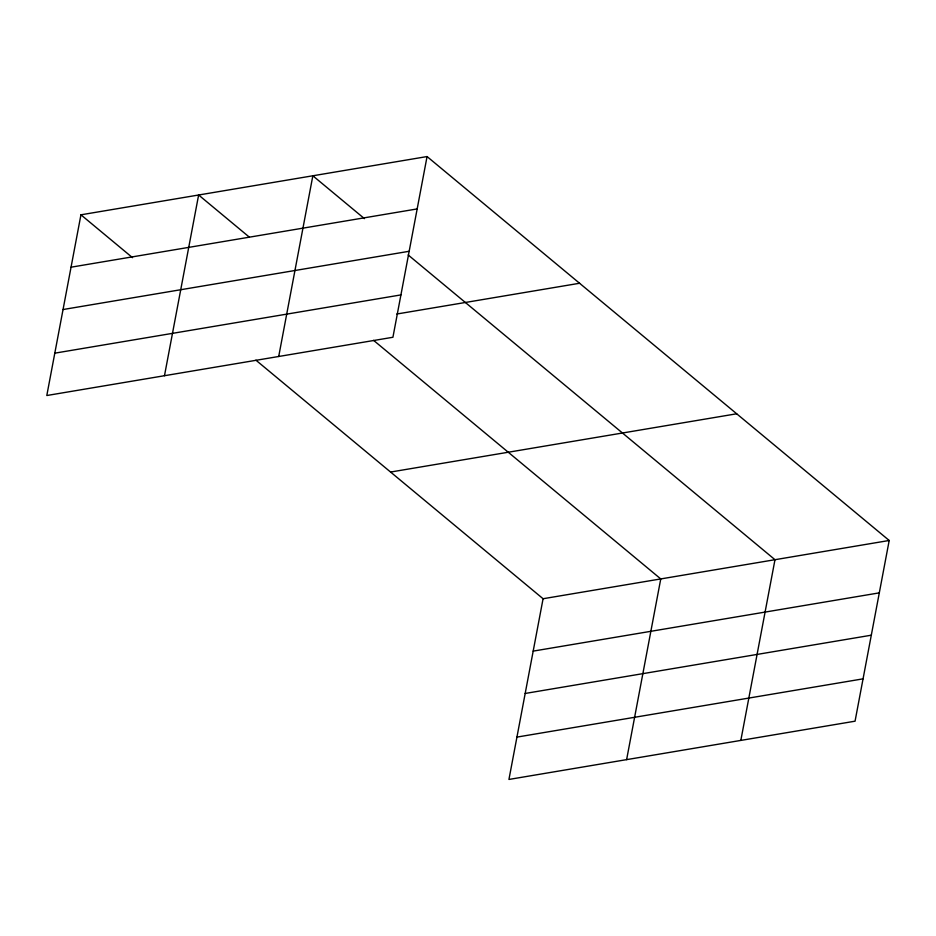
<?xml version="1.0" encoding="UTF-8"?>
<svg xmlns="http://www.w3.org/2000/svg" width="936" height="936" viewBox="0 0 936 936"><rect width="100%" height="100%" fill="white"/><g stroke="black" fill="none" stroke-linecap="round" stroke-linejoin="round"><path stroke-width="1.4" d="M80.941 214.812L46.8 395.519L392.921 337.264L427.062 156.558L80.941 214.812L132.526 257.669M164.479 375.71L198.631 195.004L249.081 236.925M278.706 356.487L312.846 175.781L364.432 218.638M255.891 360.161L543.079 598.736L508.938 779.442L855.059 721.188L889.2 540.481L427.062 156.558M626.617 759.634L660.757 578.928L373.581 340.353M740.832 740.411L774.985 559.705L408.166 254.966M71.042 267.193L417.163 208.927M63.051 309.535L409.172 251.281M54.803 353.165L400.924 294.91M396.817 314.016L579.571 283.257M390.569 472.048L736.69 413.782M543.079 598.736L889.2 540.481M533.181 651.117L879.302 592.862M525.178 693.459L871.299 635.205M516.941 737.1L863.062 678.846"/></g></svg>
